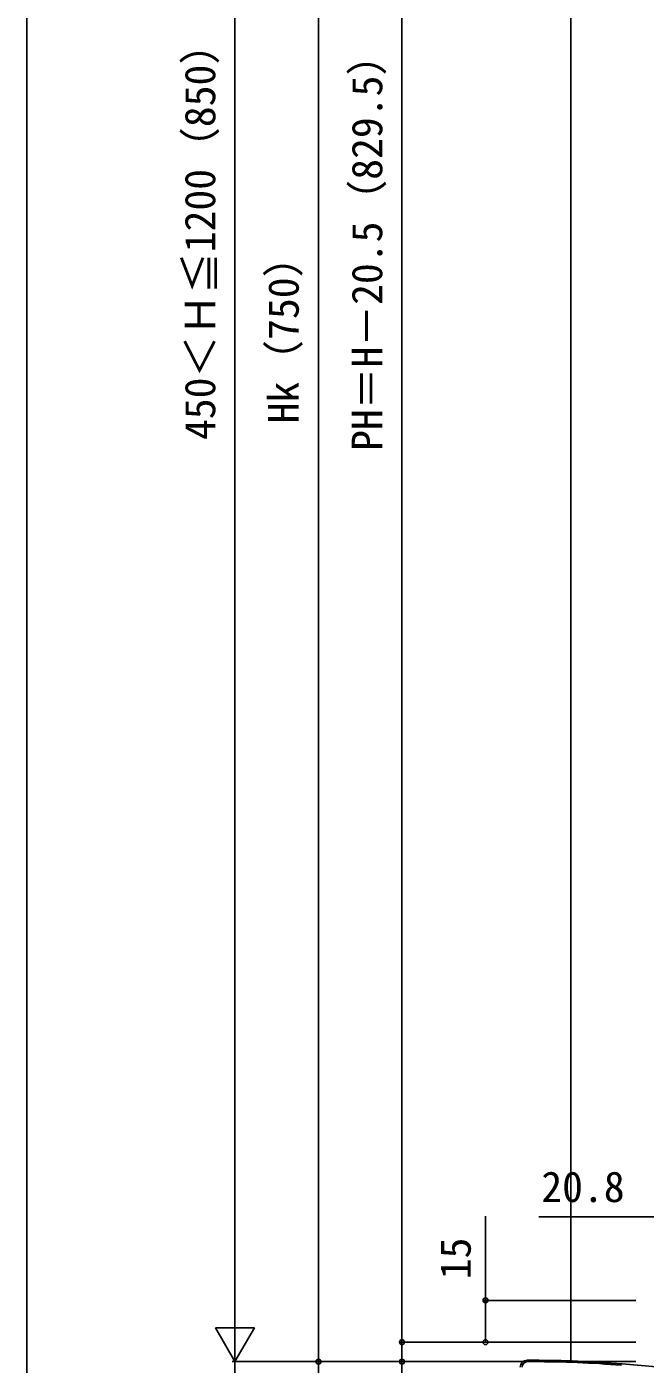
# Model space of a CAD drawing. Units: millimetres, scale not verified. Extents: x -875 to 875, y -1300 to 1294.
# Drawn here: x -875 to -652.8, y 101.7 to 582 of the extents above; entities that cross this region are included whole.
import ezdxf
from ezdxf.enums import TextEntityAlignment as Align

# ---------------------------------------------------------------- set-up
doc = ezdxf.new("R2010")
doc.units = ezdxf.units.MM
doc.header["$LTSCALE"] = 8
for name, color, linetype in [('0-2_YKK_11', 7, 'Continuous'), ('0-5_YKK_13', 4, 'Continuous'), ('0-7_YKK_D', 6, 'Continuous'), ('0-8_YKK_ZWAK', 7, 'Continuous'), ('0-9_YSS_K', 3, 'Continuous')]:
    doc.layers.add(name, color=color, linetype=linetype)
doc.styles.add('ＭＳ ゴシック', font='')
doc.styles.get('ＭＳ ゴシック').set_extended_font_data('MS Gothic')

msp = doc.modelspace()

# ---------------------------------------------------------------- linework, layer by layer
at = {"layer": '0-2_YKK_11'}
msp.add_line((-692.978, 102.653), (-694.978, 102.653), dxfattribs=at)
for centre, radius, start, end in [((-694.978, 100.653), 2, 90.00001, 179.99999), ((-692.978, -282.049), 384.701, 85.28146, 89.99999)]:
    msp.add_arc(centre, radius, start, end, dxfattribs=at)
at = {"layer": '0-5_YKK_13'}
for p, q in [((-692.938, 103.132), (-695.178, 103.132)), ((-692.938, 103.132), (-695.178, 103.132)), ((-629.276, 99.172), (-661.072, 101.811)), ((-629.276, 99.172), (-661.072, 101.811))]:
    msp.add_line(p, q, dxfattribs=at)
for centre, radius, start, end in [((-695.178, 100.632), 2.5, 90, 180), ((-695.178, 100.632), 2.5, 90, 180), ((-692.938, -282.068), 385.2, 85.25473, 90), ((-692.938, -282.068), 385.2, 85.25473, 90)]:
    msp.add_arc(centre, radius, start, end, dxfattribs=at)
at = {"layer": '0-7_YKK_D'}
for p, q in [((-800.178, 938.653), (-800.178, 116.653)), ((-740.178, 109.653), (-740.178, 939.153)), ((-770.178, 102.653), (-770.178, 852.653)), ((-800.178, 102.653), (-800.178, 126.901)), ((-656.178, 124.653), (-711.178, 124.653)), ((-800.178, 102.653), (-807.178, 114.777)), ((-793.178, 114.777), (-807.178, 114.777)), ((-800.178, 102.653), (-793.178, 114.777)), ((-656.178, 109.653), (-741.178, 109.653)), ((-656.178, 109.653), (-741.178, 109.653)), ((-656.178, 109.653), (-711.178, 109.653)), ((-656.178, 102.653), (-801.178, 102.653)), ((-702.978, 102.653), (-801.178, 102.653)), ((-800.178, 102.653), (-800.178, 42.653)), ((-702.978, 102.653), (-771.178, 102.653)), ((-695.978, 102.653), (-771.178, 102.653)), ((-770.178, 102.653), (-770.178, 72.653)), ((-656.178, 102.653), (-741.178, 102.653))]:
    msp.add_line(p, q, dxfattribs=at)
for points in [[(-710.178, 109.653), (-710.178, 124.653), (-710.178, 154.93)], [(-627.678, 154.653), (-648.478, 154.653), (-691.006, 154.653)], [(-740.178, 109.653), (-740.178, 102.653), (-740.178, 87.056)]]:
    msp.add_lwpolyline(points, dxfattribs=at)
for centre in [(-710.178, 124.653), (-740.178, 109.653), (-740.178, 109.653), (-710.178, 109.653), (-770.178, 102.653), (-770.178, 102.653), (-740.178, 102.653)]:
    msp.add_circle(centre, 0.875, dxfattribs=at)
at = {"layer": '0-8_YKK_ZWAK'}
msp.add_line((-875, 1250), (-875, -1300), dxfattribs=at)
at = {"layer": '0-9_YSS_K'}
msp.add_lwpolyline([(-679.478, 822.653), (-679.478, 792.153), (-679.478, 102.416)], dxfattribs=at)

# ---------------------------------------------------------------- texts
at = {"layer": '0-7_YKK_D', "style": 'ＭＳ ゴシック'}
for s, p in [('450＜Ｈ≦1200（850）', (-803.968, 433.604)), ('PH＝H－20.5（829.5）', (-743.968, 429.673)), ('Hk（750）', (-773.968, 439.599)), ('15', (-712.178, 132.22))]:
    msp.add_text(s, height=11, rotation=90, dxfattribs=at).set_placement(p, align=Align.BOTTOM_LEFT)
msp.add_text('20.8', height=11, dxfattribs=at).set_placement((-690.114, 156.653), align=Align.BOTTOM_LEFT)

doc.saveas('drawing.dxf')
